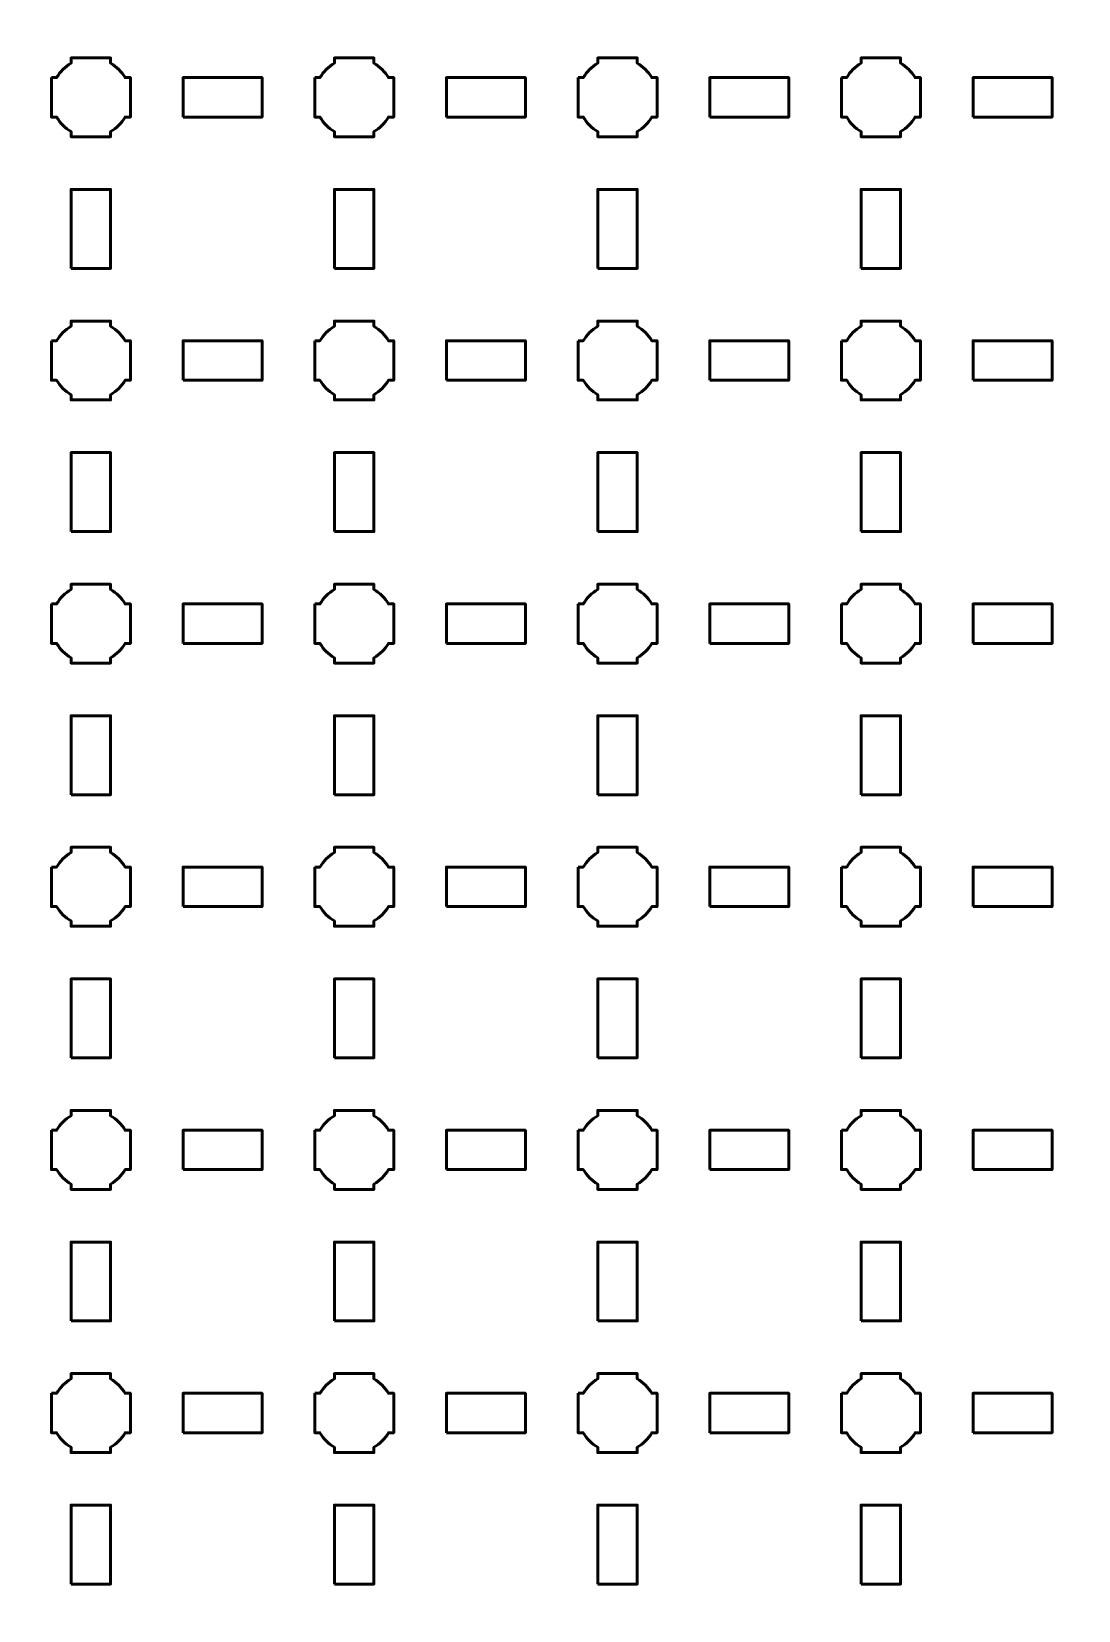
# Model space of a CAD drawing. Header units: centimetres. Extents: x -40.1 to 19.1, y -39.5 to 9.8.
# Drawn here: x -3.95 to 4, y -14.35 to -2.35 of the extents above; entities that cross this region are included whole.
import ezdxf

# ---------------------------------------------------------------- set-up
doc = ezdxf.new("R2010")
doc.units = ezdxf.units.CM
doc.header["$MEASUREMENT"] = 0
doc.layers.add('Layer 1', color=7, linetype='Continuous')

msp = doc.modelspace()

# ---------------------------------------------------------------- linework, layer by layer
at = {"layer": 'Layer 1', "color": 250, "lineweight": 53}
for points in [[(-2.8, -3), (-2.2, -3), (-2.2, -2.7), (-2.8, -2.7), (-2.8, -3)], [(-0.8, -3), (-0.2, -3), (-0.2, -2.7), (-0.8, -2.7), (-0.8, -3)], [(1.2, -3), (1.8, -3), (1.8, -2.7), (1.2, -2.7), (1.2, -3)], [(3.2, -3), (3.8, -3), (3.8, -2.7), (3.2, -2.7), (3.2, -3)], [(-3.65, -4.15), (-3.35, -4.15), (-3.35, -3.55), (-3.65, -3.55), (-3.65, -4.15)], [(-1.65, -4.15), (-1.35, -4.15), (-1.35, -3.55), (-1.65, -3.55), (-1.65, -4.15)], [(0.35, -4.15), (0.65, -4.15), (0.65, -3.55), (0.35, -3.55), (0.35, -4.15)], [(2.35, -4.15), (2.65, -4.15), (2.65, -3.55), (2.35, -3.55), (2.35, -4.15)], [(-2.8, -5), (-2.2, -5), (-2.2, -4.7), (-2.8, -4.7), (-2.8, -5)], [(-0.8, -5), (-0.2, -5), (-0.2, -4.7), (-0.8, -4.7), (-0.8, -5)], [(1.2, -5), (1.8, -5), (1.8, -4.7), (1.2, -4.7), (1.2, -5)], [(3.2, -5), (3.8, -5), (3.8, -4.7), (3.2, -4.7), (3.2, -5)], [(-3.65, -6.15), (-3.35, -6.15), (-3.35, -5.55), (-3.65, -5.55), (-3.65, -6.15)], [(-1.65, -6.15), (-1.35, -6.15), (-1.35, -5.55), (-1.65, -5.55), (-1.65, -6.15)], [(0.35, -6.15), (0.65, -6.15), (0.65, -5.55), (0.35, -5.55), (0.35, -6.15)], [(2.35, -6.15), (2.65, -6.15), (2.65, -5.55), (2.35, -5.55), (2.35, -6.15)], [(-2.8, -7), (-2.2, -7), (-2.2, -6.7), (-2.8, -6.7), (-2.8, -7)], [(-0.8, -7), (-0.2, -7), (-0.2, -6.7), (-0.8, -6.7), (-0.8, -7)], [(1.2, -7), (1.8, -7), (1.8, -6.7), (1.2, -6.7), (1.2, -7)], [(3.2, -7), (3.8, -7), (3.8, -6.7), (3.2, -6.7), (3.2, -7)], [(-3.65, -8.15), (-3.35, -8.15), (-3.35, -7.55), (-3.65, -7.55), (-3.65, -8.15)], [(-1.65, -8.15), (-1.35, -8.15), (-1.35, -7.55), (-1.65, -7.55), (-1.65, -8.15)], [(0.35, -8.15), (0.65, -8.15), (0.65, -7.55), (0.35, -7.55), (0.35, -8.15)], [(2.35, -8.15), (2.65, -8.15), (2.65, -7.55), (2.35, -7.55), (2.35, -8.15)], [(-2.8, -9), (-2.2, -9), (-2.2, -8.7), (-2.8, -8.7), (-2.8, -9)], [(-0.8, -9), (-0.2, -9), (-0.2, -8.7), (-0.8, -8.7), (-0.8, -9)], [(1.2, -9), (1.8, -9), (1.8, -8.7), (1.2, -8.7), (1.2, -9)], [(3.2, -9), (3.8, -9), (3.8, -8.7), (3.2, -8.7), (3.2, -9)], [(-3.65, -10.15), (-3.35, -10.15), (-3.35, -9.55), (-3.65, -9.55), (-3.65, -10.15)], [(-1.65, -10.15), (-1.35, -10.15), (-1.35, -9.55), (-1.65, -9.55), (-1.65, -10.15)], [(0.35, -10.15), (0.65, -10.15), (0.65, -9.55), (0.35, -9.55), (0.35, -10.15)], [(2.35, -10.15), (2.65, -10.15), (2.65, -9.55), (2.35, -9.55), (2.35, -10.15)], [(-2.8, -11), (-2.2, -11), (-2.2, -10.7), (-2.8, -10.7), (-2.8, -11)], [(-0.8, -11), (-0.2, -11), (-0.2, -10.7), (-0.8, -10.7), (-0.8, -11)], [(1.2, -11), (1.8, -11), (1.8, -10.7), (1.2, -10.7), (1.2, -11)], [(3.2, -11), (3.8, -11), (3.8, -10.7), (3.2, -10.7), (3.2, -11)], [(-3.65, -12.15), (-3.35, -12.15), (-3.35, -11.55), (-3.65, -11.55), (-3.65, -12.15)], [(-1.65, -12.15), (-1.35, -12.15), (-1.35, -11.55), (-1.65, -11.55), (-1.65, -12.15)], [(0.35, -12.15), (0.65, -12.15), (0.65, -11.55), (0.35, -11.55), (0.35, -12.15)], [(2.35, -12.15), (2.65, -12.15), (2.65, -11.55), (2.35, -11.55), (2.35, -12.15)], [(-2.8, -13), (-2.2, -13), (-2.2, -12.7), (-2.8, -12.7), (-2.8, -13)], [(-0.8, -13), (-0.2, -13), (-0.2, -12.7), (-0.8, -12.7), (-0.8, -13)], [(1.2, -13), (1.8, -13), (1.8, -12.7), (1.2, -12.7), (1.2, -13)], [(3.2, -13), (3.8, -13), (3.8, -12.7), (3.2, -12.7), (3.2, -13)], [(-3.65, -14.15), (-3.35, -14.15), (-3.35, -13.55), (-3.65, -13.55), (-3.65, -14.15)], [(-1.65, -14.15), (-1.35, -14.15), (-1.35, -13.55), (-1.65, -13.55), (-1.65, -14.15)], [(0.35, -14.15), (0.65, -14.15), (0.65, -13.55), (0.35, -13.55), (0.35, -14.15)], [(2.35, -14.15), (2.65, -14.15), (2.65, -13.55), (2.35, -13.55), (2.35, -14.15)]]:
    msp.add_lwpolyline(points, close=True, dxfattribs=at)
msp.add_open_spline([(-40.15, -39), (-40.15, -39), (-40.15, 9.3), (-40.15, 9.3), (-40.15, 9.3), (-40.15, 9.57609), (-39.92609, 9.8), (-39.65, 9.8), (-39.65, 9.8), (-39.65, 9.8), (18.65, 9.8), (18.65, 9.8), (18.65, 9.8), (18.92609, 9.8), (19.15, 9.57609), (19.15, 9.3), (19.15, 9.3), (19.15, 9.3), (19.15, -39), (19.15, -39), (19.15, -39), (19.15, -39.27609), (18.92609, -39.5), (18.65, -39.5), (18.65, -39.5), (18.65, -39.5), (-39.65, -39.5), (-39.65, -39.5), (-39.65, -39.5), (-39.92609, -39.5), (-40.15, -39.27609), (-40.15, -39)], degree=3, knots=[0, 0, 0, 0, 0.125, 0.125, 0.125, 0.125, 0.25, 0.25, 0.25, 0.25, 0.375, 0.375, 0.375, 0.375, 0.5, 0.5, 0.5, 0.5, 0.625, 0.625, 0.625, 0.625, 0.75, 0.75, 0.75, 0.75, 0.875, 0.875, 0.875, 0.875, 1, 1, 1, 1], dxfattribs=at)
at = {"layer": 'Layer 1', "lineweight": 53}
for points in [[(-3.8, -2.7), (-3.8, -2.7), (-3.75985, -2.7), (-3.75985, -2.7), (-3.75985, -2.7), (-3.7335, -2.65447), (-3.69553, -2.6165), (-3.65, -2.59015), (-3.65, -2.59015), (-3.65, -2.59015), (-3.65, -2.55), (-3.65, -2.55), (-3.65, -2.55), (-3.65, -2.55), (-3.5, -2.55), (-3.5, -2.55), (-3.5, -2.55), (-3.5, -2.55), (-3.35, -2.55), (-3.35, -2.55), (-3.35, -2.55), (-3.35, -2.55), (-3.35, -2.59015), (-3.35, -2.59015), (-3.35, -2.59015), (-3.30447, -2.6165), (-3.2665, -2.65447), (-3.24015, -2.7), (-3.24015, -2.7), (-3.24015, -2.7), (-3.2, -2.7), (-3.2, -2.7), (-3.2, -2.7), (-3.2, -2.7), (-3.2, -2.85), (-3.2, -2.85), (-3.2, -2.85), (-3.2, -2.85), (-3.2, -3), (-3.2, -3), (-3.2, -3), (-3.2, -3), (-3.24015, -3), (-3.24015, -3), (-3.24015, -3), (-3.2665, -3.04553), (-3.30447, -3.0835), (-3.35, -3.10985), (-3.35, -3.10985), (-3.35, -3.10985), (-3.35, -3.15), (-3.35, -3.15), (-3.35, -3.15), (-3.35, -3.15), (-3.5, -3.15), (-3.5, -3.15), (-3.5, -3.15), (-3.5, -3.15), (-3.65, -3.15), (-3.65, -3.15), (-3.65, -3.15), (-3.65, -3.15), (-3.65, -3.10985), (-3.65, -3.10985), (-3.65, -3.10985), (-3.69553, -3.0835), (-3.7335, -3.04553), (-3.75985, -3), (-3.75985, -3), (-3.75985, -3), (-3.8, -3), (-3.8, -3), (-3.8, -3), (-3.8, -3), (-3.8, -2.85), (-3.8, -2.85), (-3.8, -2.85), (-3.8, -2.85), (-3.8, -2.7), (-3.8, -2.7)], [(-1.8, -2.7), (-1.8, -2.7), (-1.75985, -2.7), (-1.75985, -2.7), (-1.75985, -2.7), (-1.7335, -2.65447), (-1.69553, -2.6165), (-1.65, -2.59015), (-1.65, -2.59015), (-1.65, -2.59015), (-1.65, -2.55), (-1.65, -2.55), (-1.65, -2.55), (-1.65, -2.55), (-1.5, -2.55), (-1.5, -2.55), (-1.5, -2.55), (-1.5, -2.55), (-1.35, -2.55), (-1.35, -2.55), (-1.35, -2.55), (-1.35, -2.55), (-1.35, -2.59015), (-1.35, -2.59015), (-1.35, -2.59015), (-1.30447, -2.6165), (-1.2665, -2.65447), (-1.24015, -2.7), (-1.24015, -2.7), (-1.24015, -2.7), (-1.2, -2.7), (-1.2, -2.7), (-1.2, -2.7), (-1.2, -2.7), (-1.2, -2.85), (-1.2, -2.85), (-1.2, -2.85), (-1.2, -2.85), (-1.2, -3), (-1.2, -3), (-1.2, -3), (-1.2, -3), (-1.24015, -3), (-1.24015, -3), (-1.24015, -3), (-1.2665, -3.04553), (-1.30447, -3.0835), (-1.35, -3.10985), (-1.35, -3.10985), (-1.35, -3.10985), (-1.35, -3.15), (-1.35, -3.15), (-1.35, -3.15), (-1.35, -3.15), (-1.5, -3.15), (-1.5, -3.15), (-1.5, -3.15), (-1.5, -3.15), (-1.65, -3.15), (-1.65, -3.15), (-1.65, -3.15), (-1.65, -3.15), (-1.65, -3.10985), (-1.65, -3.10985), (-1.65, -3.10985), (-1.69553, -3.0835), (-1.7335, -3.04553), (-1.75985, -3), (-1.75985, -3), (-1.75985, -3), (-1.8, -3), (-1.8, -3), (-1.8, -3), (-1.8, -3), (-1.8, -2.85), (-1.8, -2.85), (-1.8, -2.85), (-1.8, -2.85), (-1.8, -2.7), (-1.8, -2.7)], [(0.2, -2.7), (0.2, -2.7), (0.24015, -2.7), (0.24015, -2.7), (0.24015, -2.7), (0.2665, -2.65447), (0.30447, -2.6165), (0.35, -2.59015), (0.35, -2.59015), (0.35, -2.59015), (0.35, -2.55), (0.35, -2.55), (0.35, -2.55), (0.35, -2.55), (0.5, -2.55), (0.5, -2.55), (0.5, -2.55), (0.5, -2.55), (0.65, -2.55), (0.65, -2.55), (0.65, -2.55), (0.65, -2.55), (0.65, -2.59015), (0.65, -2.59015), (0.65, -2.59015), (0.69553, -2.6165), (0.7335, -2.65447), (0.75985, -2.7), (0.75985, -2.7), (0.75985, -2.7), (0.8, -2.7), (0.8, -2.7), (0.8, -2.7), (0.8, -2.7), (0.8, -2.85), (0.8, -2.85), (0.8, -2.85), (0.8, -2.85), (0.8, -3), (0.8, -3), (0.8, -3), (0.8, -3), (0.75985, -3), (0.75985, -3), (0.75985, -3), (0.7335, -3.04553), (0.69553, -3.0835), (0.65, -3.10985), (0.65, -3.10985), (0.65, -3.10985), (0.65, -3.15), (0.65, -3.15), (0.65, -3.15), (0.65, -3.15), (0.5, -3.15), (0.5, -3.15), (0.5, -3.15), (0.5, -3.15), (0.35, -3.15), (0.35, -3.15), (0.35, -3.15), (0.35, -3.15), (0.35, -3.10985), (0.35, -3.10985), (0.35, -3.10985), (0.30447, -3.0835), (0.2665, -3.04553), (0.24015, -3), (0.24015, -3), (0.24015, -3), (0.2, -3), (0.2, -3), (0.2, -3), (0.2, -3), (0.2, -2.85), (0.2, -2.85), (0.2, -2.85), (0.2, -2.85), (0.2, -2.7), (0.2, -2.7)], [(2.2, -2.7), (2.2, -2.7), (2.24015, -2.7), (2.24015, -2.7), (2.24015, -2.7), (2.2665, -2.65447), (2.30447, -2.6165), (2.35, -2.59015), (2.35, -2.59015), (2.35, -2.59015), (2.35, -2.55), (2.35, -2.55), (2.35, -2.55), (2.35, -2.55), (2.5, -2.55), (2.5, -2.55), (2.5, -2.55), (2.5, -2.55), (2.65, -2.55), (2.65, -2.55), (2.65, -2.55), (2.65, -2.55), (2.65, -2.59015), (2.65, -2.59015), (2.65, -2.59015), (2.69553, -2.6165), (2.7335, -2.65447), (2.75985, -2.7), (2.75985, -2.7), (2.75985, -2.7), (2.8, -2.7), (2.8, -2.7), (2.8, -2.7), (2.8, -2.7), (2.8, -2.85), (2.8, -2.85), (2.8, -2.85), (2.8, -2.85), (2.8, -3), (2.8, -3), (2.8, -3), (2.8, -3), (2.75985, -3), (2.75985, -3), (2.75985, -3), (2.7335, -3.04553), (2.69553, -3.0835), (2.65, -3.10985), (2.65, -3.10985), (2.65, -3.10985), (2.65, -3.15), (2.65, -3.15), (2.65, -3.15), (2.65, -3.15), (2.5, -3.15), (2.5, -3.15), (2.5, -3.15), (2.5, -3.15), (2.35, -3.15), (2.35, -3.15), (2.35, -3.15), (2.35, -3.15), (2.35, -3.10985), (2.35, -3.10985), (2.35, -3.10985), (2.30447, -3.0835), (2.2665, -3.04553), (2.24015, -3), (2.24015, -3), (2.24015, -3), (2.2, -3), (2.2, -3), (2.2, -3), (2.2, -3), (2.2, -2.85), (2.2, -2.85), (2.2, -2.85), (2.2, -2.85), (2.2, -2.7), (2.2, -2.7)], [(-3.8, -4.7), (-3.8, -4.7), (-3.75985, -4.7), (-3.75985, -4.7), (-3.75985, -4.7), (-3.7335, -4.65447), (-3.69553, -4.6165), (-3.65, -4.59015), (-3.65, -4.59015), (-3.65, -4.59015), (-3.65, -4.55), (-3.65, -4.55), (-3.65, -4.55), (-3.65, -4.55), (-3.5, -4.55), (-3.5, -4.55), (-3.5, -4.55), (-3.5, -4.55), (-3.35, -4.55), (-3.35, -4.55), (-3.35, -4.55), (-3.35, -4.55), (-3.35, -4.59015), (-3.35, -4.59015), (-3.35, -4.59015), (-3.30447, -4.6165), (-3.2665, -4.65447), (-3.24015, -4.7), (-3.24015, -4.7), (-3.24015, -4.7), (-3.2, -4.7), (-3.2, -4.7), (-3.2, -4.7), (-3.2, -4.7), (-3.2, -4.85), (-3.2, -4.85), (-3.2, -4.85), (-3.2, -4.85), (-3.2, -5), (-3.2, -5), (-3.2, -5), (-3.2, -5), (-3.24015, -5), (-3.24015, -5), (-3.24015, -5), (-3.2665, -5.04553), (-3.30447, -5.0835), (-3.35, -5.10985), (-3.35, -5.10985), (-3.35, -5.10985), (-3.35, -5.15), (-3.35, -5.15), (-3.35, -5.15), (-3.35, -5.15), (-3.5, -5.15), (-3.5, -5.15), (-3.5, -5.15), (-3.5, -5.15), (-3.65, -5.15), (-3.65, -5.15), (-3.65, -5.15), (-3.65, -5.15), (-3.65, -5.10985), (-3.65, -5.10985), (-3.65, -5.10985), (-3.69553, -5.0835), (-3.7335, -5.04553), (-3.75985, -5), (-3.75985, -5), (-3.75985, -5), (-3.8, -5), (-3.8, -5), (-3.8, -5), (-3.8, -5), (-3.8, -4.85), (-3.8, -4.85), (-3.8, -4.85), (-3.8, -4.85), (-3.8, -4.7), (-3.8, -4.7)], [(-1.8, -4.7), (-1.8, -4.7), (-1.75985, -4.7), (-1.75985, -4.7), (-1.75985, -4.7), (-1.7335, -4.65447), (-1.69553, -4.6165), (-1.65, -4.59015), (-1.65, -4.59015), (-1.65, -4.59015), (-1.65, -4.55), (-1.65, -4.55), (-1.65, -4.55), (-1.65, -4.55), (-1.5, -4.55), (-1.5, -4.55), (-1.5, -4.55), (-1.5, -4.55), (-1.35, -4.55), (-1.35, -4.55), (-1.35, -4.55), (-1.35, -4.55), (-1.35, -4.59015), (-1.35, -4.59015), (-1.35, -4.59015), (-1.30447, -4.6165), (-1.2665, -4.65447), (-1.24015, -4.7), (-1.24015, -4.7), (-1.24015, -4.7), (-1.2, -4.7), (-1.2, -4.7), (-1.2, -4.7), (-1.2, -4.7), (-1.2, -4.85), (-1.2, -4.85), (-1.2, -4.85), (-1.2, -4.85), (-1.2, -5), (-1.2, -5), (-1.2, -5), (-1.2, -5), (-1.24015, -5), (-1.24015, -5), (-1.24015, -5), (-1.2665, -5.04553), (-1.30447, -5.0835), (-1.35, -5.10985), (-1.35, -5.10985), (-1.35, -5.10985), (-1.35, -5.15), (-1.35, -5.15), (-1.35, -5.15), (-1.35, -5.15), (-1.5, -5.15), (-1.5, -5.15), (-1.5, -5.15), (-1.5, -5.15), (-1.65, -5.15), (-1.65, -5.15), (-1.65, -5.15), (-1.65, -5.15), (-1.65, -5.10985), (-1.65, -5.10985), (-1.65, -5.10985), (-1.69553, -5.0835), (-1.7335, -5.04553), (-1.75985, -5), (-1.75985, -5), (-1.75985, -5), (-1.8, -5), (-1.8, -5), (-1.8, -5), (-1.8, -5), (-1.8, -4.85), (-1.8, -4.85), (-1.8, -4.85), (-1.8, -4.85), (-1.8, -4.7), (-1.8, -4.7)], [(0.2, -4.7), (0.2, -4.7), (0.24015, -4.7), (0.24015, -4.7), (0.24015, -4.7), (0.2665, -4.65447), (0.30447, -4.6165), (0.35, -4.59015), (0.35, -4.59015), (0.35, -4.59015), (0.35, -4.55), (0.35, -4.55), (0.35, -4.55), (0.35, -4.55), (0.5, -4.55), (0.5, -4.55), (0.5, -4.55), (0.5, -4.55), (0.65, -4.55), (0.65, -4.55), (0.65, -4.55), (0.65, -4.55), (0.65, -4.59015), (0.65, -4.59015), (0.65, -4.59015), (0.69553, -4.6165), (0.7335, -4.65447), (0.75985, -4.7), (0.75985, -4.7), (0.75985, -4.7), (0.8, -4.7), (0.8, -4.7), (0.8, -4.7), (0.8, -4.7), (0.8, -4.85), (0.8, -4.85), (0.8, -4.85), (0.8, -4.85), (0.8, -5), (0.8, -5), (0.8, -5), (0.8, -5), (0.75985, -5), (0.75985, -5), (0.75985, -5), (0.7335, -5.04553), (0.69553, -5.0835), (0.65, -5.10985), (0.65, -5.10985), (0.65, -5.10985), (0.65, -5.15), (0.65, -5.15), (0.65, -5.15), (0.65, -5.15), (0.5, -5.15), (0.5, -5.15), (0.5, -5.15), (0.5, -5.15), (0.35, -5.15), (0.35, -5.15), (0.35, -5.15), (0.35, -5.15), (0.35, -5.10985), (0.35, -5.10985), (0.35, -5.10985), (0.30447, -5.0835), (0.2665, -5.04553), (0.24015, -5), (0.24015, -5), (0.24015, -5), (0.2, -5), (0.2, -5), (0.2, -5), (0.2, -5), (0.2, -4.85), (0.2, -4.85), (0.2, -4.85), (0.2, -4.85), (0.2, -4.7), (0.2, -4.7)], [(2.2, -4.7), (2.2, -4.7), (2.24015, -4.7), (2.24015, -4.7), (2.24015, -4.7), (2.2665, -4.65447), (2.30447, -4.6165), (2.35, -4.59015), (2.35, -4.59015), (2.35, -4.59015), (2.35, -4.55), (2.35, -4.55), (2.35, -4.55), (2.35, -4.55), (2.5, -4.55), (2.5, -4.55), (2.5, -4.55), (2.5, -4.55), (2.65, -4.55), (2.65, -4.55), (2.65, -4.55), (2.65, -4.55), (2.65, -4.59015), (2.65, -4.59015), (2.65, -4.59015), (2.69553, -4.6165), (2.7335, -4.65447), (2.75985, -4.7), (2.75985, -4.7), (2.75985, -4.7), (2.8, -4.7), (2.8, -4.7), (2.8, -4.7), (2.8, -4.7), (2.8, -4.85), (2.8, -4.85), (2.8, -4.85), (2.8, -4.85), (2.8, -5), (2.8, -5), (2.8, -5), (2.8, -5), (2.75985, -5), (2.75985, -5), (2.75985, -5), (2.7335, -5.04553), (2.69553, -5.0835), (2.65, -5.10985), (2.65, -5.10985), (2.65, -5.10985), (2.65, -5.15), (2.65, -5.15), (2.65, -5.15), (2.65, -5.15), (2.5, -5.15), (2.5, -5.15), (2.5, -5.15), (2.5, -5.15), (2.35, -5.15), (2.35, -5.15), (2.35, -5.15), (2.35, -5.15), (2.35, -5.10985), (2.35, -5.10985), (2.35, -5.10985), (2.30447, -5.0835), (2.2665, -5.04553), (2.24015, -5), (2.24015, -5), (2.24015, -5), (2.2, -5), (2.2, -5), (2.2, -5), (2.2, -5), (2.2, -4.85), (2.2, -4.85), (2.2, -4.85), (2.2, -4.85), (2.2, -4.7), (2.2, -4.7)], [(-3.8, -6.7), (-3.8, -6.7), (-3.75985, -6.7), (-3.75985, -6.7), (-3.75985, -6.7), (-3.7335, -6.65447), (-3.69553, -6.6165), (-3.65, -6.59015), (-3.65, -6.59015), (-3.65, -6.59015), (-3.65, -6.55), (-3.65, -6.55), (-3.65, -6.55), (-3.65, -6.55), (-3.5, -6.55), (-3.5, -6.55), (-3.5, -6.55), (-3.5, -6.55), (-3.35, -6.55), (-3.35, -6.55), (-3.35, -6.55), (-3.35, -6.55), (-3.35, -6.59015), (-3.35, -6.59015), (-3.35, -6.59015), (-3.30447, -6.6165), (-3.2665, -6.65447), (-3.24015, -6.7), (-3.24015, -6.7), (-3.24015, -6.7), (-3.2, -6.7), (-3.2, -6.7), (-3.2, -6.7), (-3.2, -6.7), (-3.2, -6.85), (-3.2, -6.85), (-3.2, -6.85), (-3.2, -6.85), (-3.2, -7), (-3.2, -7), (-3.2, -7), (-3.2, -7), (-3.24015, -7), (-3.24015, -7), (-3.24015, -7), (-3.2665, -7.04553), (-3.30447, -7.0835), (-3.35, -7.10985), (-3.35, -7.10985), (-3.35, -7.10985), (-3.35, -7.15), (-3.35, -7.15), (-3.35, -7.15), (-3.35, -7.15), (-3.5, -7.15), (-3.5, -7.15), (-3.5, -7.15), (-3.5, -7.15), (-3.65, -7.15), (-3.65, -7.15), (-3.65, -7.15), (-3.65, -7.15), (-3.65, -7.10985), (-3.65, -7.10985), (-3.65, -7.10985), (-3.69553, -7.0835), (-3.7335, -7.04553), (-3.75985, -7), (-3.75985, -7), (-3.75985, -7), (-3.8, -7), (-3.8, -7), (-3.8, -7), (-3.8, -7), (-3.8, -6.85), (-3.8, -6.85), (-3.8, -6.85), (-3.8, -6.85), (-3.8, -6.7), (-3.8, -6.7)], [(-1.8, -6.7), (-1.8, -6.7), (-1.75985, -6.7), (-1.75985, -6.7), (-1.75985, -6.7), (-1.7335, -6.65447), (-1.69553, -6.6165), (-1.65, -6.59015), (-1.65, -6.59015), (-1.65, -6.59015), (-1.65, -6.55), (-1.65, -6.55), (-1.65, -6.55), (-1.65, -6.55), (-1.5, -6.55), (-1.5, -6.55), (-1.5, -6.55), (-1.5, -6.55), (-1.35, -6.55), (-1.35, -6.55), (-1.35, -6.55), (-1.35, -6.55), (-1.35, -6.59015), (-1.35, -6.59015), (-1.35, -6.59015), (-1.30447, -6.6165), (-1.2665, -6.65447), (-1.24015, -6.7), (-1.24015, -6.7), (-1.24015, -6.7), (-1.2, -6.7), (-1.2, -6.7), (-1.2, -6.7), (-1.2, -6.7), (-1.2, -6.85), (-1.2, -6.85), (-1.2, -6.85), (-1.2, -6.85), (-1.2, -7), (-1.2, -7), (-1.2, -7), (-1.2, -7), (-1.24015, -7), (-1.24015, -7), (-1.24015, -7), (-1.2665, -7.04553), (-1.30447, -7.0835), (-1.35, -7.10985), (-1.35, -7.10985), (-1.35, -7.10985), (-1.35, -7.15), (-1.35, -7.15), (-1.35, -7.15), (-1.35, -7.15), (-1.5, -7.15), (-1.5, -7.15), (-1.5, -7.15), (-1.5, -7.15), (-1.65, -7.15), (-1.65, -7.15), (-1.65, -7.15), (-1.65, -7.15), (-1.65, -7.10985), (-1.65, -7.10985), (-1.65, -7.10985), (-1.69553, -7.0835), (-1.7335, -7.04553), (-1.75985, -7), (-1.75985, -7), (-1.75985, -7), (-1.8, -7), (-1.8, -7), (-1.8, -7), (-1.8, -7), (-1.8, -6.85), (-1.8, -6.85), (-1.8, -6.85), (-1.8, -6.85), (-1.8, -6.7), (-1.8, -6.7)], [(0.2, -6.7), (0.2, -6.7), (0.24015, -6.7), (0.24015, -6.7), (0.24015, -6.7), (0.2665, -6.65447), (0.30447, -6.6165), (0.35, -6.59015), (0.35, -6.59015), (0.35, -6.59015), (0.35, -6.55), (0.35, -6.55), (0.35, -6.55), (0.35, -6.55), (0.5, -6.55), (0.5, -6.55), (0.5, -6.55), (0.5, -6.55), (0.65, -6.55), (0.65, -6.55), (0.65, -6.55), (0.65, -6.55), (0.65, -6.59015), (0.65, -6.59015), (0.65, -6.59015), (0.69553, -6.6165), (0.7335, -6.65447), (0.75985, -6.7), (0.75985, -6.7), (0.75985, -6.7), (0.8, -6.7), (0.8, -6.7), (0.8, -6.7), (0.8, -6.7), (0.8, -6.85), (0.8, -6.85), (0.8, -6.85), (0.8, -6.85), (0.8, -7), (0.8, -7), (0.8, -7), (0.8, -7), (0.75985, -7), (0.75985, -7), (0.75985, -7), (0.7335, -7.04553), (0.69553, -7.0835), (0.65, -7.10985), (0.65, -7.10985), (0.65, -7.10985), (0.65, -7.15), (0.65, -7.15), (0.65, -7.15), (0.65, -7.15), (0.5, -7.15), (0.5, -7.15), (0.5, -7.15), (0.5, -7.15), (0.35, -7.15), (0.35, -7.15), (0.35, -7.15), (0.35, -7.15), (0.35, -7.10985), (0.35, -7.10985), (0.35, -7.10985), (0.30447, -7.0835), (0.2665, -7.04553), (0.24015, -7), (0.24015, -7), (0.24015, -7), (0.2, -7), (0.2, -7), (0.2, -7), (0.2, -7), (0.2, -6.85), (0.2, -6.85), (0.2, -6.85), (0.2, -6.85), (0.2, -6.7), (0.2, -6.7)], [(2.2, -6.7), (2.2, -6.7), (2.24015, -6.7), (2.24015, -6.7), (2.24015, -6.7), (2.2665, -6.65447), (2.30447, -6.6165), (2.35, -6.59015), (2.35, -6.59015), (2.35, -6.59015), (2.35, -6.55), (2.35, -6.55), (2.35, -6.55), (2.35, -6.55), (2.5, -6.55), (2.5, -6.55), (2.5, -6.55), (2.5, -6.55), (2.65, -6.55), (2.65, -6.55), (2.65, -6.55), (2.65, -6.55), (2.65, -6.59015), (2.65, -6.59015), (2.65, -6.59015), (2.69553, -6.6165), (2.7335, -6.65447), (2.75985, -6.7), (2.75985, -6.7), (2.75985, -6.7), (2.8, -6.7), (2.8, -6.7), (2.8, -6.7), (2.8, -6.7), (2.8, -6.85), (2.8, -6.85), (2.8, -6.85), (2.8, -6.85), (2.8, -7), (2.8, -7), (2.8, -7), (2.8, -7), (2.75985, -7), (2.75985, -7), (2.75985, -7), (2.7335, -7.04553), (2.69553, -7.0835), (2.65, -7.10985), (2.65, -7.10985), (2.65, -7.10985), (2.65, -7.15), (2.65, -7.15), (2.65, -7.15), (2.65, -7.15), (2.5, -7.15), (2.5, -7.15), (2.5, -7.15), (2.5, -7.15), (2.35, -7.15), (2.35, -7.15), (2.35, -7.15), (2.35, -7.15), (2.35, -7.10985), (2.35, -7.10985), (2.35, -7.10985), (2.30447, -7.0835), (2.2665, -7.04553), (2.24015, -7), (2.24015, -7), (2.24015, -7), (2.2, -7), (2.2, -7), (2.2, -7), (2.2, -7), (2.2, -6.85), (2.2, -6.85), (2.2, -6.85), (2.2, -6.85), (2.2, -6.7), (2.2, -6.7)], [(-3.8, -8.7), (-3.8, -8.7), (-3.75985, -8.7), (-3.75985, -8.7), (-3.75985, -8.7), (-3.7335, -8.65447), (-3.69553, -8.6165), (-3.65, -8.59015), (-3.65, -8.59015), (-3.65, -8.59015), (-3.65, -8.55), (-3.65, -8.55), (-3.65, -8.55), (-3.65, -8.55), (-3.5, -8.55), (-3.5, -8.55), (-3.5, -8.55), (-3.5, -8.55), (-3.35, -8.55), (-3.35, -8.55), (-3.35, -8.55), (-3.35, -8.55), (-3.35, -8.59015), (-3.35, -8.59015), (-3.35, -8.59015), (-3.30447, -8.6165), (-3.2665, -8.65447), (-3.24015, -8.7), (-3.24015, -8.7), (-3.24015, -8.7), (-3.2, -8.7), (-3.2, -8.7), (-3.2, -8.7), (-3.2, -8.7), (-3.2, -8.85), (-3.2, -8.85), (-3.2, -8.85), (-3.2, -8.85), (-3.2, -9), (-3.2, -9), (-3.2, -9), (-3.2, -9), (-3.24015, -9), (-3.24015, -9), (-3.24015, -9), (-3.2665, -9.04553), (-3.30447, -9.0835), (-3.35, -9.10985), (-3.35, -9.10985), (-3.35, -9.10985), (-3.35, -9.15), (-3.35, -9.15), (-3.35, -9.15), (-3.35, -9.15), (-3.5, -9.15), (-3.5, -9.15), (-3.5, -9.15), (-3.5, -9.15), (-3.65, -9.15), (-3.65, -9.15), (-3.65, -9.15), (-3.65, -9.15), (-3.65, -9.10985), (-3.65, -9.10985), (-3.65, -9.10985), (-3.69553, -9.0835), (-3.7335, -9.04553), (-3.75985, -9), (-3.75985, -9), (-3.75985, -9), (-3.8, -9), (-3.8, -9), (-3.8, -9), (-3.8, -9), (-3.8, -8.85), (-3.8, -8.85), (-3.8, -8.85), (-3.8, -8.85), (-3.8, -8.7), (-3.8, -8.7)], [(-1.8, -8.7), (-1.8, -8.7), (-1.75985, -8.7), (-1.75985, -8.7), (-1.75985, -8.7), (-1.7335, -8.65447), (-1.69553, -8.6165), (-1.65, -8.59015), (-1.65, -8.59015), (-1.65, -8.59015), (-1.65, -8.55), (-1.65, -8.55), (-1.65, -8.55), (-1.65, -8.55), (-1.5, -8.55), (-1.5, -8.55), (-1.5, -8.55), (-1.5, -8.55), (-1.35, -8.55), (-1.35, -8.55), (-1.35, -8.55), (-1.35, -8.55), (-1.35, -8.59015), (-1.35, -8.59015), (-1.35, -8.59015), (-1.30447, -8.6165), (-1.2665, -8.65447), (-1.24015, -8.7), (-1.24015, -8.7), (-1.24015, -8.7), (-1.2, -8.7), (-1.2, -8.7), (-1.2, -8.7), (-1.2, -8.7), (-1.2, -8.85), (-1.2, -8.85), (-1.2, -8.85), (-1.2, -8.85), (-1.2, -9), (-1.2, -9), (-1.2, -9), (-1.2, -9), (-1.24015, -9), (-1.24015, -9), (-1.24015, -9), (-1.2665, -9.04553), (-1.30447, -9.0835), (-1.35, -9.10985), (-1.35, -9.10985), (-1.35, -9.10985), (-1.35, -9.15), (-1.35, -9.15), (-1.35, -9.15), (-1.35, -9.15), (-1.5, -9.15), (-1.5, -9.15), (-1.5, -9.15), (-1.5, -9.15), (-1.65, -9.15), (-1.65, -9.15), (-1.65, -9.15), (-1.65, -9.15), (-1.65, -9.10985), (-1.65, -9.10985), (-1.65, -9.10985), (-1.69553, -9.0835), (-1.7335, -9.04553), (-1.75985, -9), (-1.75985, -9), (-1.75985, -9), (-1.8, -9), (-1.8, -9), (-1.8, -9), (-1.8, -9), (-1.8, -8.85), (-1.8, -8.85), (-1.8, -8.85), (-1.8, -8.85), (-1.8, -8.7), (-1.8, -8.7)], [(0.2, -8.7), (0.2, -8.7), (0.24015, -8.7), (0.24015, -8.7), (0.24015, -8.7), (0.2665, -8.65447), (0.30447, -8.6165), (0.35, -8.59015), (0.35, -8.59015), (0.35, -8.59015), (0.35, -8.55), (0.35, -8.55), (0.35, -8.55), (0.35, -8.55), (0.5, -8.55), (0.5, -8.55), (0.5, -8.55), (0.5, -8.55), (0.65, -8.55), (0.65, -8.55), (0.65, -8.55), (0.65, -8.55), (0.65, -8.59015), (0.65, -8.59015), (0.65, -8.59015), (0.69553, -8.6165), (0.7335, -8.65447), (0.75985, -8.7), (0.75985, -8.7), (0.75985, -8.7), (0.8, -8.7), (0.8, -8.7), (0.8, -8.7), (0.8, -8.7), (0.8, -8.85), (0.8, -8.85), (0.8, -8.85), (0.8, -8.85), (0.8, -9), (0.8, -9), (0.8, -9), (0.8, -9), (0.75985, -9), (0.75985, -9), (0.75985, -9), (0.7335, -9.04553), (0.69553, -9.0835), (0.65, -9.10985), (0.65, -9.10985), (0.65, -9.10985), (0.65, -9.15), (0.65, -9.15), (0.65, -9.15), (0.65, -9.15), (0.5, -9.15), (0.5, -9.15), (0.5, -9.15), (0.5, -9.15), (0.35, -9.15), (0.35, -9.15), (0.35, -9.15), (0.35, -9.15), (0.35, -9.10985), (0.35, -9.10985), (0.35, -9.10985), (0.30447, -9.0835), (0.2665, -9.04553), (0.24015, -9), (0.24015, -9), (0.24015, -9), (0.2, -9), (0.2, -9), (0.2, -9), (0.2, -9), (0.2, -8.85), (0.2, -8.85), (0.2, -8.85), (0.2, -8.85), (0.2, -8.7), (0.2, -8.7)], [(2.2, -8.7), (2.2, -8.7), (2.24015, -8.7), (2.24015, -8.7), (2.24015, -8.7), (2.2665, -8.65447), (2.30447, -8.6165), (2.35, -8.59015), (2.35, -8.59015), (2.35, -8.59015), (2.35, -8.55), (2.35, -8.55), (2.35, -8.55), (2.35, -8.55), (2.5, -8.55), (2.5, -8.55), (2.5, -8.55), (2.5, -8.55), (2.65, -8.55), (2.65, -8.55), (2.65, -8.55), (2.65, -8.55), (2.65, -8.59015), (2.65, -8.59015), (2.65, -8.59015), (2.69553, -8.6165), (2.7335, -8.65447), (2.75985, -8.7), (2.75985, -8.7), (2.75985, -8.7), (2.8, -8.7), (2.8, -8.7), (2.8, -8.7), (2.8, -8.7), (2.8, -8.85), (2.8, -8.85), (2.8, -8.85), (2.8, -8.85), (2.8, -9), (2.8, -9), (2.8, -9), (2.8, -9), (2.75985, -9), (2.75985, -9), (2.75985, -9), (2.7335, -9.04553), (2.69553, -9.0835), (2.65, -9.10985), (2.65, -9.10985), (2.65, -9.10985), (2.65, -9.15), (2.65, -9.15), (2.65, -9.15), (2.65, -9.15), (2.5, -9.15), (2.5, -9.15), (2.5, -9.15), (2.5, -9.15), (2.35, -9.15), (2.35, -9.15), (2.35, -9.15), (2.35, -9.15), (2.35, -9.10985), (2.35, -9.10985), (2.35, -9.10985), (2.30447, -9.0835), (2.2665, -9.04553), (2.24015, -9), (2.24015, -9), (2.24015, -9), (2.2, -9), (2.2, -9), (2.2, -9), (2.2, -9), (2.2, -8.85), (2.2, -8.85), (2.2, -8.85), (2.2, -8.85), (2.2, -8.7), (2.2, -8.7)], [(-3.8, -10.7), (-3.8, -10.7), (-3.75985, -10.7), (-3.75985, -10.7), (-3.75985, -10.7), (-3.7335, -10.65447), (-3.69553, -10.6165), (-3.65, -10.59015), (-3.65, -10.59015), (-3.65, -10.59015), (-3.65, -10.55), (-3.65, -10.55), (-3.65, -10.55), (-3.65, -10.55), (-3.5, -10.55), (-3.5, -10.55), (-3.5, -10.55), (-3.5, -10.55), (-3.35, -10.55), (-3.35, -10.55), (-3.35, -10.55), (-3.35, -10.55), (-3.35, -10.59015), (-3.35, -10.59015), (-3.35, -10.59015), (-3.30447, -10.6165), (-3.2665, -10.65447), (-3.24015, -10.7), (-3.24015, -10.7), (-3.24015, -10.7), (-3.2, -10.7), (-3.2, -10.7), (-3.2, -10.7), (-3.2, -10.7), (-3.2, -10.85), (-3.2, -10.85), (-3.2, -10.85), (-3.2, -10.85), (-3.2, -11), (-3.2, -11), (-3.2, -11), (-3.2, -11), (-3.24015, -11), (-3.24015, -11), (-3.24015, -11), (-3.2665, -11.04553), (-3.30447, -11.0835), (-3.35, -11.10985), (-3.35, -11.10985), (-3.35, -11.10985), (-3.35, -11.15), (-3.35, -11.15), (-3.35, -11.15), (-3.35, -11.15), (-3.5, -11.15), (-3.5, -11.15), (-3.5, -11.15), (-3.5, -11.15), (-3.65, -11.15), (-3.65, -11.15), (-3.65, -11.15), (-3.65, -11.15), (-3.65, -11.10985), (-3.65, -11.10985), (-3.65, -11.10985), (-3.69553, -11.0835), (-3.7335, -11.04553), (-3.75985, -11), (-3.75985, -11), (-3.75985, -11), (-3.8, -11), (-3.8, -11), (-3.8, -11), (-3.8, -11), (-3.8, -10.85), (-3.8, -10.85), (-3.8, -10.85), (-3.8, -10.85), (-3.8, -10.7), (-3.8, -10.7)], [(-1.8, -10.7), (-1.8, -10.7), (-1.75985, -10.7), (-1.75985, -10.7), (-1.75985, -10.7), (-1.7335, -10.65447), (-1.69553, -10.6165), (-1.65, -10.59015), (-1.65, -10.59015), (-1.65, -10.59015), (-1.65, -10.55), (-1.65, -10.55), (-1.65, -10.55), (-1.65, -10.55), (-1.5, -10.55), (-1.5, -10.55), (-1.5, -10.55), (-1.5, -10.55), (-1.35, -10.55), (-1.35, -10.55), (-1.35, -10.55), (-1.35, -10.55), (-1.35, -10.59015), (-1.35, -10.59015), (-1.35, -10.59015), (-1.30447, -10.6165), (-1.2665, -10.65447), (-1.24015, -10.7), (-1.24015, -10.7), (-1.24015, -10.7), (-1.2, -10.7), (-1.2, -10.7), (-1.2, -10.7), (-1.2, -10.7), (-1.2, -10.85), (-1.2, -10.85), (-1.2, -10.85), (-1.2, -10.85), (-1.2, -11), (-1.2, -11), (-1.2, -11), (-1.2, -11), (-1.24015, -11), (-1.24015, -11), (-1.24015, -11), (-1.2665, -11.04553), (-1.30447, -11.0835), (-1.35, -11.10985), (-1.35, -11.10985), (-1.35, -11.10985), (-1.35, -11.15), (-1.35, -11.15), (-1.35, -11.15), (-1.35, -11.15), (-1.5, -11.15), (-1.5, -11.15), (-1.5, -11.15), (-1.5, -11.15), (-1.65, -11.15), (-1.65, -11.15), (-1.65, -11.15), (-1.65, -11.15), (-1.65, -11.10985), (-1.65, -11.10985), (-1.65, -11.10985), (-1.69553, -11.0835), (-1.7335, -11.04553), (-1.75985, -11), (-1.75985, -11), (-1.75985, -11), (-1.8, -11), (-1.8, -11), (-1.8, -11), (-1.8, -11), (-1.8, -10.85), (-1.8, -10.85), (-1.8, -10.85), (-1.8, -10.85), (-1.8, -10.7), (-1.8, -10.7)], [(0.2, -10.7), (0.2, -10.7), (0.24015, -10.7), (0.24015, -10.7), (0.24015, -10.7), (0.2665, -10.65447), (0.30447, -10.6165), (0.35, -10.59015), (0.35, -10.59015), (0.35, -10.59015), (0.35, -10.55), (0.35, -10.55), (0.35, -10.55), (0.35, -10.55), (0.5, -10.55), (0.5, -10.55), (0.5, -10.55), (0.5, -10.55), (0.65, -10.55), (0.65, -10.55), (0.65, -10.55), (0.65, -10.55), (0.65, -10.59015), (0.65, -10.59015), (0.65, -10.59015), (0.69553, -10.6165), (0.7335, -10.65447), (0.75985, -10.7), (0.75985, -10.7), (0.75985, -10.7), (0.8, -10.7), (0.8, -10.7), (0.8, -10.7), (0.8, -10.7), (0.8, -10.85), (0.8, -10.85), (0.8, -10.85), (0.8, -10.85), (0.8, -11), (0.8, -11), (0.8, -11), (0.8, -11), (0.75985, -11), (0.75985, -11), (0.75985, -11), (0.7335, -11.04553), (0.69553, -11.0835), (0.65, -11.10985), (0.65, -11.10985), (0.65, -11.10985), (0.65, -11.15), (0.65, -11.15), (0.65, -11.15), (0.65, -11.15), (0.5, -11.15), (0.5, -11.15), (0.5, -11.15), (0.5, -11.15), (0.35, -11.15), (0.35, -11.15), (0.35, -11.15), (0.35, -11.15), (0.35, -11.10985), (0.35, -11.10985), (0.35, -11.10985), (0.30447, -11.0835), (0.2665, -11.04553), (0.24015, -11), (0.24015, -11), (0.24015, -11), (0.2, -11), (0.2, -11), (0.2, -11), (0.2, -11), (0.2, -10.85), (0.2, -10.85), (0.2, -10.85), (0.2, -10.85), (0.2, -10.7), (0.2, -10.7)], [(2.2, -10.7), (2.2, -10.7), (2.24015, -10.7), (2.24015, -10.7), (2.24015, -10.7), (2.2665, -10.65447), (2.30447, -10.6165), (2.35, -10.59015), (2.35, -10.59015), (2.35, -10.59015), (2.35, -10.55), (2.35, -10.55), (2.35, -10.55), (2.35, -10.55), (2.5, -10.55), (2.5, -10.55), (2.5, -10.55), (2.5, -10.55), (2.65, -10.55), (2.65, -10.55), (2.65, -10.55), (2.65, -10.55), (2.65, -10.59015), (2.65, -10.59015), (2.65, -10.59015), (2.69553, -10.6165), (2.7335, -10.65447), (2.75985, -10.7), (2.75985, -10.7), (2.75985, -10.7), (2.8, -10.7), (2.8, -10.7), (2.8, -10.7), (2.8, -10.7), (2.8, -10.85), (2.8, -10.85), (2.8, -10.85), (2.8, -10.85), (2.8, -11), (2.8, -11), (2.8, -11), (2.8, -11), (2.75985, -11), (2.75985, -11), (2.75985, -11), (2.7335, -11.04553), (2.69553, -11.0835), (2.65, -11.10985), (2.65, -11.10985), (2.65, -11.10985), (2.65, -11.15), (2.65, -11.15), (2.65, -11.15), (2.65, -11.15), (2.5, -11.15), (2.5, -11.15), (2.5, -11.15), (2.5, -11.15), (2.35, -11.15), (2.35, -11.15), (2.35, -11.15), (2.35, -11.15), (2.35, -11.10985), (2.35, -11.10985), (2.35, -11.10985), (2.30447, -11.0835), (2.2665, -11.04553), (2.24015, -11), (2.24015, -11), (2.24015, -11), (2.2, -11), (2.2, -11), (2.2, -11), (2.2, -11), (2.2, -10.85), (2.2, -10.85), (2.2, -10.85), (2.2, -10.85), (2.2, -10.7), (2.2, -10.7)], [(-3.8, -12.7), (-3.8, -12.7), (-3.75985, -12.7), (-3.75985, -12.7), (-3.75985, -12.7), (-3.7335, -12.65447), (-3.69553, -12.6165), (-3.65, -12.59015), (-3.65, -12.59015), (-3.65, -12.59015), (-3.65, -12.55), (-3.65, -12.55), (-3.65, -12.55), (-3.65, -12.55), (-3.5, -12.55), (-3.5, -12.55), (-3.5, -12.55), (-3.5, -12.55), (-3.35, -12.55), (-3.35, -12.55), (-3.35, -12.55), (-3.35, -12.55), (-3.35, -12.59015), (-3.35, -12.59015), (-3.35, -12.59015), (-3.30447, -12.6165), (-3.2665, -12.65447), (-3.24015, -12.7), (-3.24015, -12.7), (-3.24015, -12.7), (-3.2, -12.7), (-3.2, -12.7), (-3.2, -12.7), (-3.2, -12.7), (-3.2, -12.85), (-3.2, -12.85), (-3.2, -12.85), (-3.2, -12.85), (-3.2, -13), (-3.2, -13), (-3.2, -13), (-3.2, -13), (-3.24015, -13), (-3.24015, -13), (-3.24015, -13), (-3.2665, -13.04553), (-3.30447, -13.0835), (-3.35, -13.10985), (-3.35, -13.10985), (-3.35, -13.10985), (-3.35, -13.15), (-3.35, -13.15), (-3.35, -13.15), (-3.35, -13.15), (-3.5, -13.15), (-3.5, -13.15), (-3.5, -13.15), (-3.5, -13.15), (-3.65, -13.15), (-3.65, -13.15), (-3.65, -13.15), (-3.65, -13.15), (-3.65, -13.10985), (-3.65, -13.10985), (-3.65, -13.10985), (-3.69553, -13.0835), (-3.7335, -13.04553), (-3.75985, -13), (-3.75985, -13), (-3.75985, -13), (-3.8, -13), (-3.8, -13), (-3.8, -13), (-3.8, -13), (-3.8, -12.85), (-3.8, -12.85), (-3.8, -12.85), (-3.8, -12.85), (-3.8, -12.7), (-3.8, -12.7)], [(-1.8, -12.7), (-1.8, -12.7), (-1.75985, -12.7), (-1.75985, -12.7), (-1.75985, -12.7), (-1.7335, -12.65447), (-1.69553, -12.6165), (-1.65, -12.59015), (-1.65, -12.59015), (-1.65, -12.59015), (-1.65, -12.55), (-1.65, -12.55), (-1.65, -12.55), (-1.65, -12.55), (-1.5, -12.55), (-1.5, -12.55), (-1.5, -12.55), (-1.5, -12.55), (-1.35, -12.55), (-1.35, -12.55), (-1.35, -12.55), (-1.35, -12.55), (-1.35, -12.59015), (-1.35, -12.59015), (-1.35, -12.59015), (-1.30447, -12.6165), (-1.2665, -12.65447), (-1.24015, -12.7), (-1.24015, -12.7), (-1.24015, -12.7), (-1.2, -12.7), (-1.2, -12.7), (-1.2, -12.7), (-1.2, -12.7), (-1.2, -12.85), (-1.2, -12.85), (-1.2, -12.85), (-1.2, -12.85), (-1.2, -13), (-1.2, -13), (-1.2, -13), (-1.2, -13), (-1.24015, -13), (-1.24015, -13), (-1.24015, -13), (-1.2665, -13.04553), (-1.30447, -13.0835), (-1.35, -13.10985), (-1.35, -13.10985), (-1.35, -13.10985), (-1.35, -13.15), (-1.35, -13.15), (-1.35, -13.15), (-1.35, -13.15), (-1.5, -13.15), (-1.5, -13.15), (-1.5, -13.15), (-1.5, -13.15), (-1.65, -13.15), (-1.65, -13.15), (-1.65, -13.15), (-1.65, -13.15), (-1.65, -13.10985), (-1.65, -13.10985), (-1.65, -13.10985), (-1.69553, -13.0835), (-1.7335, -13.04553), (-1.75985, -13), (-1.75985, -13), (-1.75985, -13), (-1.8, -13), (-1.8, -13), (-1.8, -13), (-1.8, -13), (-1.8, -12.85), (-1.8, -12.85), (-1.8, -12.85), (-1.8, -12.85), (-1.8, -12.7), (-1.8, -12.7)], [(0.2, -12.7), (0.2, -12.7), (0.24015, -12.7), (0.24015, -12.7), (0.24015, -12.7), (0.2665, -12.65447), (0.30447, -12.6165), (0.35, -12.59015), (0.35, -12.59015), (0.35, -12.59015), (0.35, -12.55), (0.35, -12.55), (0.35, -12.55), (0.35, -12.55), (0.5, -12.55), (0.5, -12.55), (0.5, -12.55), (0.5, -12.55), (0.65, -12.55), (0.65, -12.55), (0.65, -12.55), (0.65, -12.55), (0.65, -12.59015), (0.65, -12.59015), (0.65, -12.59015), (0.69553, -12.6165), (0.7335, -12.65447), (0.75985, -12.7), (0.75985, -12.7), (0.75985, -12.7), (0.8, -12.7), (0.8, -12.7), (0.8, -12.7), (0.8, -12.7), (0.8, -12.85), (0.8, -12.85), (0.8, -12.85), (0.8, -12.85), (0.8, -13), (0.8, -13), (0.8, -13), (0.8, -13), (0.75985, -13), (0.75985, -13), (0.75985, -13), (0.7335, -13.04553), (0.69553, -13.0835), (0.65, -13.10985), (0.65, -13.10985), (0.65, -13.10985), (0.65, -13.15), (0.65, -13.15), (0.65, -13.15), (0.65, -13.15), (0.5, -13.15), (0.5, -13.15), (0.5, -13.15), (0.5, -13.15), (0.35, -13.15), (0.35, -13.15), (0.35, -13.15), (0.35, -13.15), (0.35, -13.10985), (0.35, -13.10985), (0.35, -13.10985), (0.30447, -13.0835), (0.2665, -13.04553), (0.24015, -13), (0.24015, -13), (0.24015, -13), (0.2, -13), (0.2, -13), (0.2, -13), (0.2, -13), (0.2, -12.85), (0.2, -12.85), (0.2, -12.85), (0.2, -12.85), (0.2, -12.7), (0.2, -12.7)], [(2.2, -12.7), (2.2, -12.7), (2.24015, -12.7), (2.24015, -12.7), (2.24015, -12.7), (2.2665, -12.65447), (2.30447, -12.6165), (2.35, -12.59015), (2.35, -12.59015), (2.35, -12.59015), (2.35, -12.55), (2.35, -12.55), (2.35, -12.55), (2.35, -12.55), (2.5, -12.55), (2.5, -12.55), (2.5, -12.55), (2.5, -12.55), (2.65, -12.55), (2.65, -12.55), (2.65, -12.55), (2.65, -12.55), (2.65, -12.59015), (2.65, -12.59015), (2.65, -12.59015), (2.69553, -12.6165), (2.7335, -12.65447), (2.75985, -12.7), (2.75985, -12.7), (2.75985, -12.7), (2.8, -12.7), (2.8, -12.7), (2.8, -12.7), (2.8, -12.7), (2.8, -12.85), (2.8, -12.85), (2.8, -12.85), (2.8, -12.85), (2.8, -13), (2.8, -13), (2.8, -13), (2.8, -13), (2.75985, -13), (2.75985, -13), (2.75985, -13), (2.7335, -13.04553), (2.69553, -13.0835), (2.65, -13.10985), (2.65, -13.10985), (2.65, -13.10985), (2.65, -13.15), (2.65, -13.15), (2.65, -13.15), (2.65, -13.15), (2.5, -13.15), (2.5, -13.15), (2.5, -13.15), (2.5, -13.15), (2.35, -13.15), (2.35, -13.15), (2.35, -13.15), (2.35, -13.15), (2.35, -13.10985), (2.35, -13.10985), (2.35, -13.10985), (2.30447, -13.0835), (2.2665, -13.04553), (2.24015, -13), (2.24015, -13), (2.24015, -13), (2.2, -13), (2.2, -13), (2.2, -13), (2.2, -13), (2.2, -12.85), (2.2, -12.85), (2.2, -12.85), (2.2, -12.85), (2.2, -12.7), (2.2, -12.7)]]:
    msp.add_open_spline(points, degree=3, knots=[0, 0, 0, 0, 0.05, 0.05, 0.05, 0.05, 0.1, 0.1, 0.1, 0.1, 0.15, 0.15, 0.15, 0.15, 0.2, 0.2, 0.2, 0.2, 0.25, 0.25, 0.25, 0.25, 0.3, 0.3, 0.3, 0.3, 0.35, 0.35, 0.35, 0.35, 0.4, 0.4, 0.4, 0.4, 0.45, 0.45, 0.45, 0.45, 0.5, 0.5, 0.5, 0.5, 0.55, 0.55, 0.55, 0.55, 0.6, 0.6, 0.6, 0.6, 0.65, 0.65, 0.65, 0.65, 0.7, 0.7, 0.7, 0.7, 0.75, 0.75, 0.75, 0.75, 0.8, 0.8, 0.8, 0.8, 0.85, 0.85, 0.85, 0.85, 0.9, 0.9, 0.9, 0.9, 0.95, 0.95, 0.95, 0.95, 1, 1, 1, 1], dxfattribs=at)

doc.saveas('drawing.dxf')
